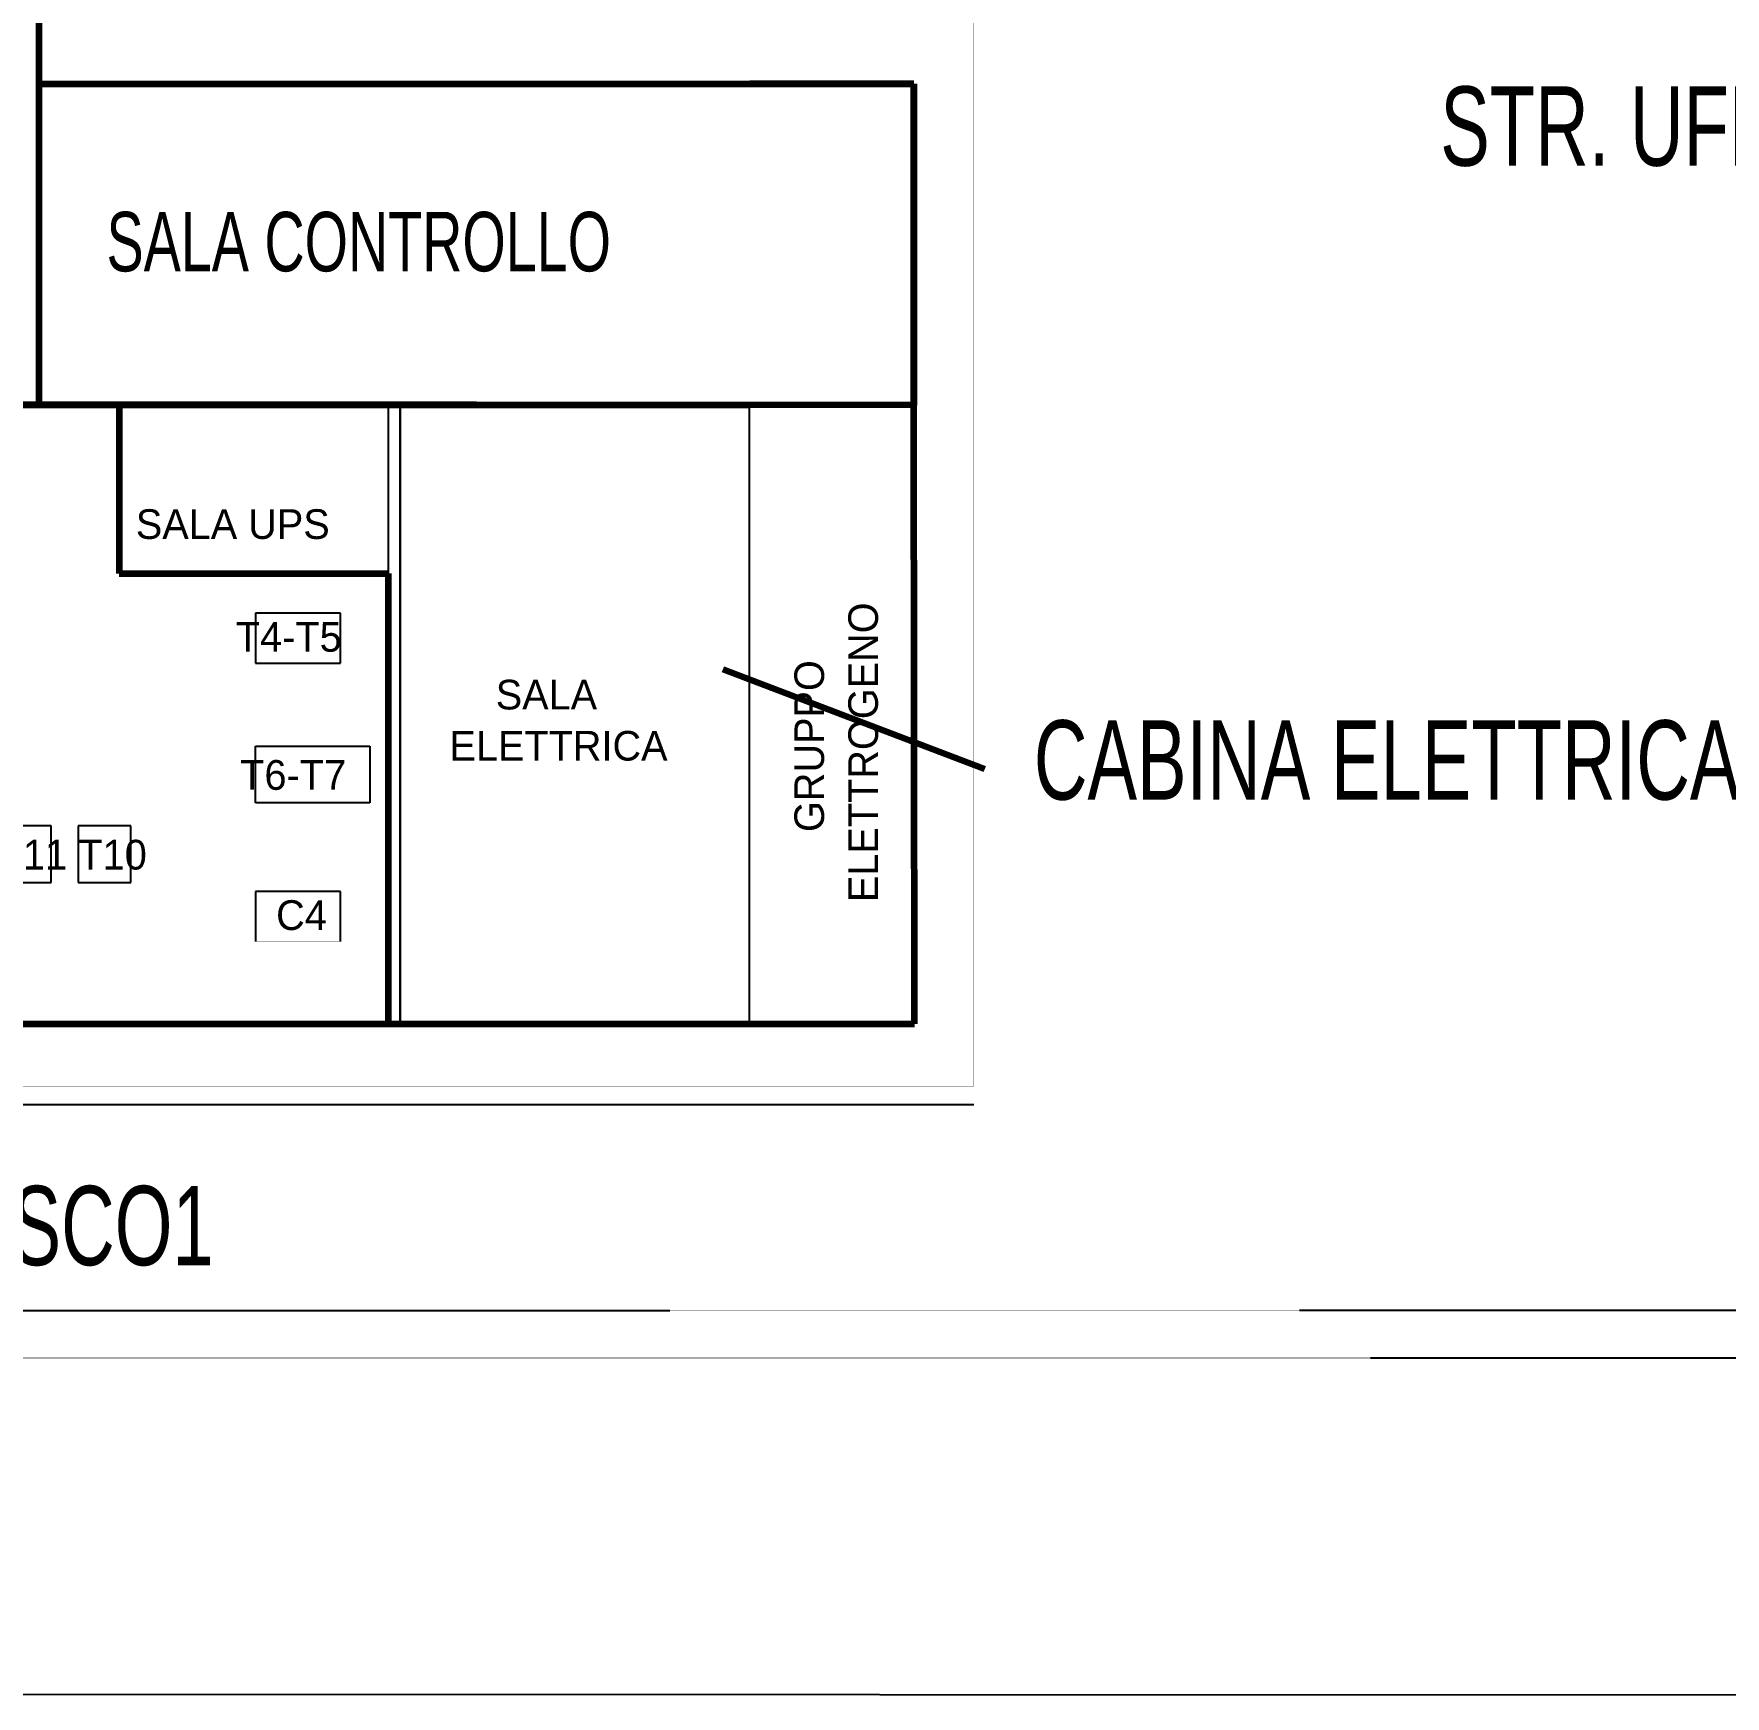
# Model space of a CAD drawing. Extents: x -57244 to 324435, y 15553 to 159369.
# Drawn here: x 167739 to 210383, y 15553 to 57457 of the extents above; entities that cross this region are included whole.
import ezdxf

# ---------------------------------------------------------------- set-up
doc = ezdxf.new("R2010")
doc.units = 0
doc.header["$LTSCALE"] = 2000
doc.header["$MEASUREMENT"] = 0
doc.layers.add('AREE PDL', color=7, linetype='CONTINUOUS', lineweight=100)
doc.layers.add('BASE', color=253, linetype='CONTINUOUS')
doc.layers.add('SCRITTE', color=7, linetype='CONTINUOUS')
doc.styles.add('TXT', font='TXT', dxfattribs={"height": 0.2})

msp = doc.modelspace()

# ---------------------------------------------------------------- linework, layer by layer
at = {"layer": 'AREE PDL'}
for p, q in [((167873, 56198, 4500), (189923, 56198, 3400)), ((167873, 48111, 4500), (167873, 56198, 4500)), ((189923, 56198, 3400), (185788, 56198, 3400)), ((189923, 48098, 3400), (189923, 56198, 3400)), ((189923, 56198, 3400), (189923, 48098, 3400)), ((169892, 48098, 10200), (135323, 48098, 10200)), ((189923, 48098, 3400), (167873, 48111, 4500)), ((169892, 48098, 33950), (169892, 43854, 33950)), ((176673, 48098, 33950), (169892, 48098, 33950)), ((185788, 48098, 3400), (176673, 48098, 33950)), ((189944, 32498, 10200), (189923, 48098, 33950)), ((169892, 43854, 33950), (176673, 43854, 33950)), ((176673, 43854, 33950), (176673, 32498, 10200)), ((185111, 41444, 3400), (191706, 38925, 3400)), ((135323, 32512, 10200), (176673, 32498, 10200)), ((176673, 32498, 10200), (189944, 32498, 10200))]:
    msp.add_line(p, q, dxfattribs=at)
at = {"layer": 'AREE PDL', "elevation": 4500}
msp.add_lwpolyline([(167873, 48111), (167873, 59684), (133353, 59684), (133353, 48111)], close=True, dxfattribs=at)
at = {"layer": 'BASE', "linetype": 'Continuous'}
for p, q in [((183777, 56198, 4500), (176355, 56198, 4500)), ((183777, 56198, 4600), (176355, 56198, 4600)), ((169892, 48098, 33950), (169892, 43854, 33950)), ((176973, 48098, 10200), (185773, 48098, 10200)), ((185773, 48098, 10200), (185773, 32498, 10200)), ((169892, 43854, 33950), (176673, 43854, 33950)), ((173329, 42854, 33950), (173329, 41590, 33950)), ((175467, 42854, 33950), (173329, 42854, 33950)), ((175467, 41590, 33950), (175467, 42854, 33950)), ((173329, 41590, 33950), (175467, 41590, 33950)), ((173329, 38076, 33950), (173329, 39502, 33950)), ((173329, 39502, 33950), (176213, 39502, 33950)), ((176213, 39502, 33950), (176213, 38076, 33950)), ((176213, 38076, 33950), (173329, 38076, 33950)), ((168176, 37492, 33950), (166848, 37492, 33950)), ((168176, 36066, 33950), (168176, 37492, 33950)), ((170186, 37492, 33950), (168858, 37492, 33950)), ((168858, 37492, 33950), (168858, 36066, 33950)), ((170186, 36066, 33950), (170186, 37492, 33950)), ((166848, 36066, 33950), (168176, 36066, 33950)), ((168858, 36066, 33950), (170186, 36066, 33950)), ((173329, 35839, 33950), (173329, 34575, 33950)), ((175467, 35839, 33950), (173329, 35839, 33950)), ((175467, 34575, 33950), (175467, 35839, 33950)), ((136353, 30469), (191440, 30469)), ((148765, 25275), (183777, 25275)), ((148765, 25275), (183777, 25275)), ((148765, 25275), (183777, 25275)), ((148765, 25275), (183777, 25275)), ((234663, 25275), (199651, 25275)), ((234663, 25275), (199651, 25275)), ((234663, 25275), (199651, 25275)), ((234663, 25275), (199651, 25275)), ((201440, 24078), (301148, 24091)), ((-57214, 15668), (324229, 15553))]:
    msp.add_line(p, q, dxfattribs=at)
at = {"layer": 'BASE', "linetype": 'Continuous', "const_width": 10}
for points in [[(191440, 88058), (191440, 30928)], [(191440, 88058), (191440, 30928)], [(183777, 30928), (148765, 30928)], [(183777, 30928), (148765, 30928)], [(183777, 30928), (191440, 30928)], [(183777, 30928), (191440, 30928)], [(148765, 25275), (183777, 25275)], [(180751, 25275), (199651, 25275)], [(234663, 25275), (199651, 25275)], [(234663, 25275), (199651, 25275)], [(201440, 24078), (18868, 24078)]]:
    msp.add_lwpolyline(points, dxfattribs=at)
at = {"layer": 'BASE', "linetype": 'Continuous'}
for points, elevation in [([(176134, 56198), (167873, 56198), (167873, 48111)], 4500), ([(167873, 48111), (167873, 56198), (176134, 56198)], 4600), ([(148765, 48098), (176973, 48098), (176973, 32498), (148765, 32498)], 10200)]:
    msp.add_lwpolyline(points, dxfattribs=dict(at, elevation=elevation))
at = {"layer": 'BASE', "linetype": 'Continuous', "elevation": 10200}
msp.add_lwpolyline([(176673, 32498), (176973, 32498), (176973, 48098), (176673, 48098)], close=True, dxfattribs=at)
at = {"layer": 'BASE', "linetype": 'Continuous', "const_width": 10, "elevation": 33950}
msp.add_lwpolyline([(173329, 34575), (175467, 34575)], dxfattribs=at)

# ---------------------------------------------------------------- texts
at = {"layer": 'BASE', "linetype": 'Continuous', "style": 'TXT'}
for s, p in [('SALA UPS', (170311, 44725, 33950)), ('SALA', (179385, 40426, 33950)), ('ELETTRICA', (178219, 39137, 33950))]:
    msp.add_text(s, height=747.5, dxfattribs=at).set_placement(p)
for s, p in [('ELETTROGENO', (189022, 35570, 33950)), ('GRUPPO', (187663, 37336, 33950))]:
    msp.add_text(s, height=747.5, rotation=90, dxfattribs=at).set_placement(p)
at = {"layer": 'BASE', "color": 7, "linetype": 'Continuous', "style": 'TXT'}
for s, p in [('T4-T5', (172828, 41881, 33950)), ('T6-T7', (172940, 38400, 33950)), ('T11', (166850, 36390, 33950)), ('T10', (168860, 36390, 33950)), ('C4', (173847, 34867, 33950))]:
    msp.add_text(s, height=750, dxfattribs=at).set_placement(p)
at = {"layer": 'SCRITTE', "color": 7, "linetype": 'Continuous', "style": 'TXT', "width": 0.7}
for s, height, p in [('STR. UFFICI OVEST', 2000, (203199, 54132)), ('SALA CONTROLLO', 1500, (169572, 51469)), ('CABINA ELETTRICA G1-G3', 2000, (192953, 38153)), ('STR. GASCO1', 2000, (159688, 26416))]:
    msp.add_text(s, height=height, dxfattribs=at).set_placement(p)

doc.saveas('drawing.dxf')
